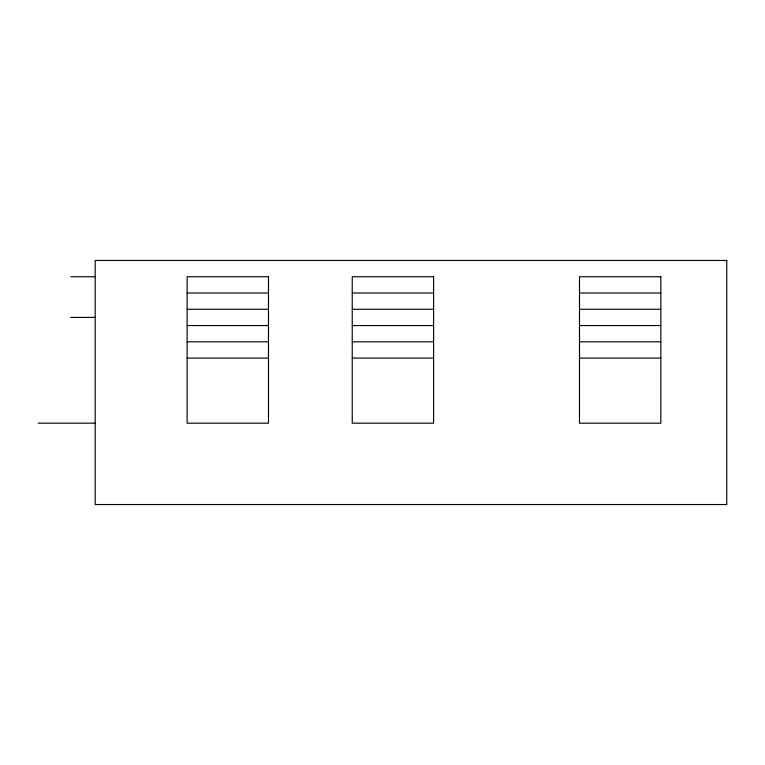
<?xml version="1.0" encoding="UTF-8"?>
<svg xmlns="http://www.w3.org/2000/svg" width="765" height="765" viewBox="0 0 765 765"><rect width="100%" height="100%" fill="white"/><g stroke="black" fill="none" stroke-linecap="round" stroke-linejoin="round"><path stroke-width="1.15" d="M70.791 276.739L95.195 276.739M187.129 293.005L268.486 293.005M352.244 293.005L433.602 293.005M579.488 293.005L660.836 293.005M187.129 309.28L268.486 309.28M352.244 309.28L433.602 309.28M579.488 309.28L660.836 309.28M70.791 317.418L95.195 317.418M187.129 325.555L268.486 325.555M352.244 325.555L433.602 325.555M579.488 325.555L660.836 325.555M187.129 341.821L268.486 341.821M352.244 341.821L433.602 341.821M579.488 341.821L660.836 341.821M187.129 358.097L268.486 358.097M352.244 358.097L433.602 358.097M579.488 358.097L660.836 358.097M38.25 423.179L95.195 423.179M726.75 260.463L95.195 260.463L95.195 504.537L726.75 504.537L726.75 260.463M268.486 276.739L187.129 276.739L187.129 423.179L268.486 423.179L268.486 276.739M433.602 276.739L352.244 276.739L352.244 423.179L433.602 423.179L433.602 276.739M660.836 276.739L579.488 276.739L579.488 423.179L660.836 423.179L660.836 276.739"/></g></svg>
